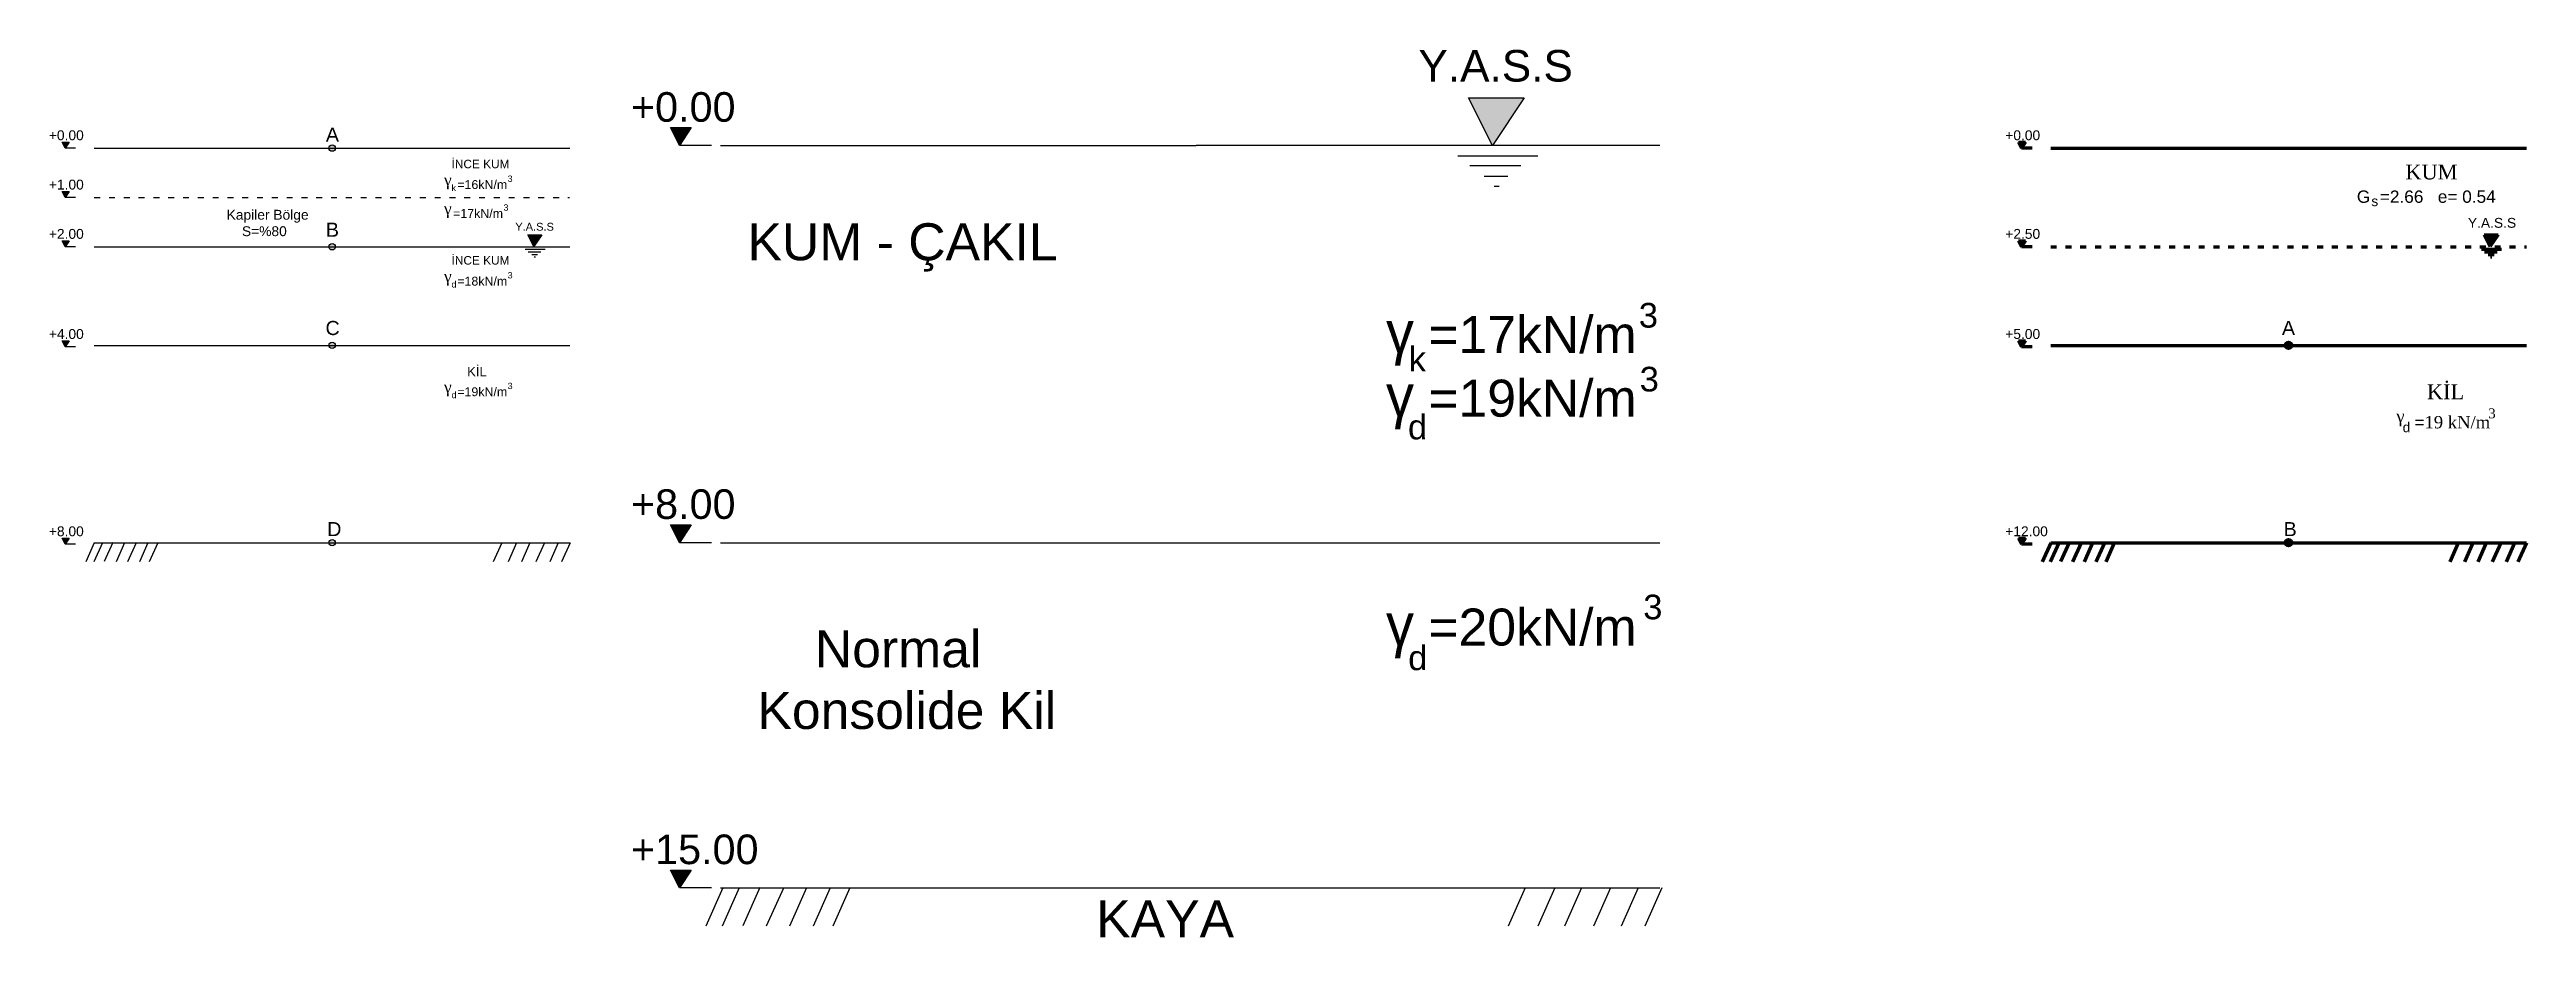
# Model space of a CAD drawing. Header units: millimetres. Extents: x 976 to 5997, y 151 to 1951.
import ezdxf

# ---------------------------------------------------------------- set-up
doc = ezdxf.new("R2010")
doc.units = ezdxf.units.MM
doc.linetypes.add('ACAD_ISO03W100', pattern=[30, 12, -18])
doc.styles.add('Annotative', font='arial.ttf')
doc.styles.get("Standard").update_dxf_attribs({"font": 'arial.ttf'})

msp = doc.modelspace()

# ---------------------------------------------------------------- hatches: boundary and pattern name
for points in [[(3965.5, 1853.4), (3852.4, 1853.4), (3900.9, 1756.6)], [(1015.7, 1763.4), (1001.6, 1763.4), (1007.6, 1751.3)], [(2277.1, 1792.9), (2234.7, 1792.9), (2252.9, 1756.6)], [(1015.7, 1663.4), (1001.6, 1663.4), (1007.6, 1651.3)], [(1015.7, 1563.4), (1001.6, 1563.4), (1007.6, 1551.3)], [(1973.9, 1575.7), (1945.7, 1575.7), (1957.8, 1551.5)], [(1015.7, 1360.5), (1001.6, 1360.5), (1007.6, 1348.4)], [(1015.7, 960.5), (1001.6, 960.5), (1007.6, 948.4)], [(2277.1, 987.6), (2234.7, 987.6), (2252.9, 951.3)], [(2277.1, 287.6), (2234.7, 287.6), (2252.9, 251.3)]]:
    msp.add_hatch(color=256).paths.add_polyline_path(points)
at = {"linetype": 'ACAD_ISO03W100'}
h = msp.add_hatch(color=256, dxfattribs=at)
h.paths.add_polyline_path([(1542.6, 1751.3), (1555.5, 1751.3, 1)])
h.paths.add_polyline_path([(1555.5, 1751.3), (1542.6, 1751.3, 1)])
h.paths.add_polyline_path([(1542.6, 1551.3), (1555.5, 1551.3, 1)])
h.paths.add_polyline_path([(1555.5, 1551.3), (1542.6, 1551.3, 1)])
h.paths.add_polyline_path([(1542.6, 1351.3), (1555.5, 1351.3, 1)])
h.paths.add_polyline_path([(1555.5, 1351.3), (1542.6, 1351.3, 1)])
h.paths.add_polyline_path([(1542.6, 951.3), (1555.5, 951.3, 1)])
h.paths.add_polyline_path([(1555.5, 951.3), (1542.6, 951.3, 1)])
at = {"lineweight": 100}
for points in [[(4981.2, 1763.4), (4967.1, 1763.4), (4973.2, 1751.3)], [(4981.2, 1563.4), (4967.1, 1563.4), (4973.2, 1551.3)], [(5939.5, 1575.7), (5911.2, 1575.7), (5923.3, 1551.5)], [(4981.2, 1360.5), (4967.1, 1360.5), (4973.2, 1348.4)], [(4981.2, 960.5), (4967.1, 960.5), (4973.2, 948.4)]]:
    msp.add_hatch(color=256, dxfattribs=at).paths.add_polyline_path(points)
h = msp.add_hatch(color=256, dxfattribs=at)
h.dxf.hatch_style = 1
h.paths.add_polyline_path([(5508.2, 1351.3), (5521, 1351.3, 1)])
h.paths.add_polyline_path([(5521, 1351.3), (5508.2, 1351.3, 1)])
h.paths.add_polyline_path([(5508.2, 951.3), (5521, 951.3, 1)])
h.paths.add_polyline_path([(5521, 951.3), (5508.2, 951.3, 1)])

# ---------------------------------------------------------------- linework, layer by layer
for p, q in [((3900.9, 1756.6), (3852.4, 1853.4)), ((3852.4, 1853.4), (3965.5, 1853.4)), ((3965.5, 1853.4), (3900.9, 1756.6)), ((1007.6, 1751.3), (1001.6, 1763.4)), ((1001.6, 1763.4), (1015.7, 1763.4)), ((1015.7, 1763.4), (1007.6, 1751.3)), ((2252.9, 1756.6), (2234.7, 1792.9)), ((2234.7, 1792.9), (2277.1, 1792.9)), ((2277.1, 1792.9), (2252.9, 1756.6)), ((1029.2, 1751.3), (1007.6, 1751.3)), ((1066.9, 1751.3), (2031.1, 1751.3)), ((1066.9, 1751.3), (2031.1, 1751.3)), ((2317.7, 1756.6), (2252.9, 1756.6)), ((2336.2, 1756.6), (3300.3, 1756.6)), ((4240, 1756.6), (3300.3, 1756.6)), ((3831, 1736), (3992.7, 1736)), ((3855, 1715.8), (3958.6, 1715.8)), ((1007.6, 1651.3), (1001.6, 1663.4)), ((1001.6, 1663.4), (1015.7, 1663.4)), ((1015.7, 1663.4), (1007.6, 1651.3)), ((3884, 1694.3), (3932, 1694.3)), ((3904.2, 1674.2), (3914.3, 1674.2)), ((1029.2, 1651.3), (1007.6, 1651.3)), ((1007.6, 1551.3), (1001.6, 1563.4)), ((1001.6, 1563.4), (1015.7, 1563.4)), ((1015.7, 1563.4), (1007.6, 1551.3)), ((1957.8, 1551.5), (1945.7, 1575.7)), ((1945.7, 1575.7), (1973.9, 1575.7)), ((1973.9, 1575.7), (1957.8, 1551.5)), ((1029.2, 1551.3), (1007.6, 1551.3)), ((1066.9, 1551.3), (2031.1, 1551.3)), ((1940.3, 1546.3), (1980.7, 1546.3)), ((1946.3, 1541.3), (1972.2, 1541.3)), ((1953.6, 1535.9), (1965.6, 1535.9)), ((1958.6, 1530.9), (1961.1, 1530.9)), ((1007.6, 1348.4), (1001.6, 1360.5)), ((1001.6, 1360.5), (1015.7, 1360.5)), ((1015.7, 1360.5), (1007.6, 1348.4)), ((1029.2, 1348.4), (1007.6, 1348.4)), ((1029.2, 1348.4), (1007.6, 1348.4)), ((1066.9, 1351.3), (2031.1, 1351.3)), ((1007.6, 948.4), (1001.6, 960.5)), ((1001.6, 960.5), (1015.7, 960.5)), ((1015.7, 960.5), (1007.6, 948.4)), ((2252.9, 951.3), (2234.7, 987.6)), ((2234.7, 987.6), (2277.1, 987.6)), ((2277.1, 987.6), (2252.9, 951.3)), ((1029.2, 948.4), (1007.6, 948.4)), ((1066.9, 951.3), (1049.7, 912.6)), ((1083.4, 951.3), (1066.1, 912.6)), ((1066.9, 951.3), (2031.1, 951.3)), ((1104.4, 951.6), (1087.1, 912.9)), ((1128.3, 951.1), (1111, 912.4)), ((1151.8, 951.3), (1134.5, 912.6)), ((1175.7, 951.3), (1158.5, 912.6)), ((1195.8, 951.3), (1178.5, 912.6)), ((1892.9, 951.3), (1875.6, 912.6)), ((1922.9, 951.3), (1905.6, 912.6)), ((1949.8, 951.3), (1932.6, 912.6)), ((1979.3, 951.3), (1962, 912.6)), ((2007.3, 951.3), (1990, 912.6)), ((2031.2, 951.3), (2014, 912.6)), ((2317.7, 951.3), (2252.9, 951.3)), ((2336.2, 951.3), (3300.3, 951.3)), ((3300.3, 951.3), (4240, 951.3)), ((2252.9, 251.3), (2234.7, 287.6)), ((2234.7, 287.6), (2277.1, 287.6)), ((2277.1, 287.6), (2252.9, 251.3)), ((2317.7, 251.3), (2252.9, 251.3)), ((2341, 251.3), (2306.4, 173.9)), ((2336.2, 251.3), (4240, 251.3)), ((2336.2, 251.3), (4228.1, 251.3)), ((2373.8, 251.3), (2339.3, 173.9)), ((2415.8, 251.9), (2381.2, 174.5)), ((2510.6, 251.3), (2476, 173.9)), ((2558.5, 251.3), (2524, 173.9)), ((2598.6, 251.3), (2564.1, 173.9)), ((3967.4, 251.3), (3932.8, 173.9)), ((4027.3, 251.3), (3992.8, 173.9)), ((4081.3, 251.3), (4046.7, 173.9)), ((4140.2, 251.3), (4105.6, 173.9)), ((4196.1, 251.3), (4161.6, 173.9)), ((4244.1, 251.3), (4209.5, 173.9)), ((2463.7, 250.9), (2429.1, 173.5))]:
    msp.add_line(p, q)
for p, q in [((4973.2, 1751.3), (4967.1, 1763.4)), ((4967.1, 1763.4), (4981.2, 1763.4)), ((4981.2, 1763.4), (4973.2, 1751.3)), ((4994.8, 1751.3), (4973.2, 1751.3)), ((5032.5, 1751.3), (5996.7, 1751.3)), ((5032.5, 1751.3), (5996.7, 1751.3)), ((4973.2, 1551.3), (4967.1, 1563.4)), ((4967.1, 1563.4), (4981.2, 1563.4)), ((4981.2, 1563.4), (4973.2, 1551.3)), ((5923.3, 1551.5), (5911.2, 1575.7)), ((5911.2, 1575.7), (5939.5, 1575.7)), ((5939.5, 1575.7), (5923.3, 1551.5)), ((4994.8, 1551.3), (4973.2, 1551.3)), ((5905.8, 1546.3), (5946.3, 1546.3)), ((5911.8, 1541.3), (5937.7, 1541.3)), ((5919.1, 1535.9), (5931.1, 1535.9)), ((5924.2, 1530.9), (5926.7, 1530.9)), ((4973.2, 1348.4), (4967.1, 1360.5)), ((4967.1, 1360.5), (4981.2, 1360.5)), ((4981.2, 1360.5), (4973.2, 1348.4)), ((4994.8, 1348.4), (4973.2, 1348.4)), ((4994.8, 1348.4), (4973.2, 1348.4)), ((5032.5, 1351.3), (5996.7, 1351.3)), ((4973.2, 948.4), (4967.1, 960.5)), ((4967.1, 960.5), (4981.2, 960.5)), ((4981.2, 960.5), (4973.2, 948.4)), ((4994.8, 948.4), (4973.2, 948.4)), ((5032.5, 951.3), (5015.2, 912.6)), ((5048.9, 951.3), (5031.7, 912.6)), ((5032.5, 951.3), (5996.7, 951.3)), ((5069.9, 951.6), (5052.6, 912.9)), ((5093.9, 951.1), (5076.6, 912.4)), ((5117.3, 951.3), (5100, 912.6)), ((5141.3, 951.3), (5124, 912.6)), ((5161.3, 951.3), (5144.1, 912.6)), ((5858.5, 951.3), (5841.2, 912.6)), ((5888.4, 951.3), (5871.2, 912.6)), ((5915.4, 951.3), (5898.1, 912.6)), ((5944.9, 951.3), (5927.6, 912.6)), ((5972.8, 951.3), (5955.6, 912.6)), ((5996.8, 951.3), (5979.5, 912.6))]:
    msp.add_line(p, q, dxfattribs=at)
at = {"linetype": 'ACAD_ISO03W100'}
msp.add_line((1066.9, 1651.3), (2030, 1651.3), dxfattribs=at)
at = {"linetype": 'ACAD_ISO03W100', "lineweight": 100}
msp.add_line((5032.5, 1551.3), (5996.7, 1551.3), dxfattribs=at)
for centre in [(1549, 1751.3), (1549, 1551.3), (1549, 1351.3), (1549, 951.3)]:
    msp.add_circle(centre, 6.43)
at = {"lineweight": 100}
for centre in [(5514.6, 1351.3), (5514.6, 951.3)]:
    msp.add_circle(centre, 6.43, dxfattribs=at)

# ---------------------------------------------------------------- texts
at = {"attachment_point": 1}
for s, width, insert, char_height in [('Y.A.S.S', 93.392, (3750.9, 1950.3), 64), ('+0.00', 66.381, (2154.7, 1864.8), 60), ('+0.00', 66.381, (974.9, 1787.4), 20), ('A', 126.309, (1536.3, 1793), 28.6), ('İNCE KUM', 255.327, (1791.2, 1727.7), 17.16), ('+1.00', 66.381, (974.9, 1687.4), 20), ('{\\fTimes New Roman|b0|i0|c0|p18;γ\\fMS Shell Dlg 2|b0|i0|c162|p0;\\H0.70833x; }', 166.076, (1775.8, 1698.6), 23.171), ('k', 42.184, (1791, 1677.3), 12.9), ('3', 42.184, (1904.8, 1695.7), 12.9), ('Kapiler Bölge\\P    S=%80', 255.327, (1335.2, 1626.2), 20), ('{\\fTimes New Roman|b0|i0|c0|p18;γ\\fMS Shell Dlg 2|b0|i0|c162|p0;\\H0.70833x; }', 166.076, (1775.8, 1640.1), 23.171), ('3', 42.184, (1896.4, 1637.3), 12.9), ('+2.00', 66.381, (974.9, 1587.4), 20), ('B', 126.309, (1536.3, 1600.2), 28.6), ('Y.A.S.S', 93.392, (1920.3, 1599.9), 16), ('KUM - ÇAKIL', 856.42, (2390.9, 1598.9), 75), ('İNCE KUM', 255.327, (1791.2, 1532.3), 17.16), ('{\\fTimes New Roman|b0|i0|c0|p18;γ\\fMS Shell Dlg 2|b0|i0|c162|p0;\\H0.70833x; }', 166.076, (1775.8, 1502.9), 23.171), ('d', 42.184, (1791, 1481.6), 12.9), ('3', 42.184, (1904.8, 1500), 12.9), ('3', 177.66, (4197.6, 1437.4), 50), ('+4.00', 66.381, (974.9, 1384.4), 20), ('C', 126.309, (1535.6, 1400.9), 28.6), ('KİL', 126.309, (1822.7, 1307.6), 19), ('k', 177.66, (3731.2, 1348.6), 50), ('3', 177.66, (4199.4, 1307.9), 50), ('{\\fTimes New Roman|b0|i0|c0|p18;γ\\fMS Shell Dlg 2|b0|i0|c162|p0;\\H0.70833x; }', 166.076, (1775.8, 1278.5), 23.171), ('d', 42.184, (1791, 1257.2), 12.9), ('3', 42.184, (1904.8, 1275.6), 12.9), ('d', 177.66, (3729.7, 1210.8), 50), ('+8.00', 66.381, (2154.7, 1059.5), 60), ('+8.00', 66.381, (974.9, 984.4), 20), ('D', 126.309, (1539, 993.1), 28.6), ('3', 177.66, (4206.6, 845.9), 50), ('    Normal \\PKonsolide Kil', 856.42, (2411.1, 773.6), 75), ('d', 177.66, (3730.2, 742.8), 50), ('+15.00', 66.381, (2154.7, 359.5), 60), ('KAYA', 856.42, (3097.7, 225.8), 75)]:
    msp.add_mtext_dynamic_manual_height_columns(s, width=width, gutter_width=12.5, heights=[0], dxfattribs=dict(at, insert=insert, char_height=char_height))
at = {"lineweight": 100, "attachment_point": 1}
for s, width, insert, char_height in [('+0.00', 66.381, (4940.4, 1787.4), 20), ('{\\fTimes New Roman|b0|i0|c0|p18;KUM}', 255.327, (5751.3, 1717.8), 30), ('s', 42.184, (5682.3, 1653.7), 20), ('Y.A.S.S', 93.392, (5878.1, 1609.8), 20), ('+2.50', 66.381, (4940.4, 1587.4), 20), ('+5.00', 66.381, (4940.4, 1384.4), 20), ('A', 126.309, (5501.1, 1400.9), 28.6), ('{\\fTimes New Roman|b0|i0|c162|p18;KİL}', 255.327, (5795.1, 1272.2), 30), ('{\\fTimes New Roman|b0|i0|c0|p18;\\H1.0789x;γ\\fMS Shell Dlg 2|b0|i0|c162|p0;\\H0.65651x; }', 166.076, (5733.1, 1220.4), 23.171), ('{\\fTimes New Roman|b0|i0|c0|p18;3}', 42.184, (5919.3, 1223.5), 20), ('d', 42.184, (5745.8, 1195.3), 20), ('+12.00', 66.381, (4940.4, 984.4), 20), ('B', 126.309, (5504.5, 993.1), 28.6)]:
    msp.add_mtext_dynamic_manual_height_columns(s, width=width, gutter_width=12.5, heights=[0], dxfattribs=dict(at, insert=insert, char_height=char_height))
at = {"linetype": 'ACAD_ISO03W100', "char_height": 18, "attachment_point": 1}
for s, insert in [('=16kN/m', (1802.7, 1686.4)), ('=17kN/m', (1794.2, 1627.9)), ('=18kN/m', (1802.7, 1490.6)), ('=19kN/m', (1802.7, 1266.3))]:
    msp.add_mtext_dynamic_manual_height_columns(s, width=74.25, gutter_width=12.5, heights=[0], dxfattribs=dict(at, insert=insert))
at = {"linetype": 'ACAD_ISO03W100', "lineweight": 100, "char_height": 25, "attachment_point": 1}
for s, width, insert in [('G  =2.66   e= 0.54', 384.494, (5653, 1665.4)), (' ={\\fTimes New Roman|b0|i0|c0|p18;1\\fTimes New Roman|b0|i0|c162|p18;9 \\fTimes New Roman|b0|i0|c0|p18;kN/m}', 169.123, (5760, 1208.1))]:
    msp.add_mtext_dynamic_manual_height_columns(s, width=width, gutter_width=12.5, heights=[0], dxfattribs=dict(at, insert=insert))
at = {"char_height": 75, "attachment_point": 1, "style": 'Annotative'}
for s, insert in [('{\\fSymbol|b0|i0|c2|p18;\\H1.1333x;g} =17kN/m', (3685.1, 1420.8)), ('{\\fSymbol|b0|i0|c2|p18;\\H1.1333x;g} =19kN/m', (3685.1, 1291.8)), ('{\\fSymbol|b0|i0|c2|p18;\\H1.1333x;g} =20kN/m', (3685.1, 827.7))]:
    msp.add_mtext_dynamic_manual_height_columns(s, width=856.42, gutter_width=12.5, heights=[0], dxfattribs=dict(at, insert=insert))

doc.saveas('drawing.dxf')
